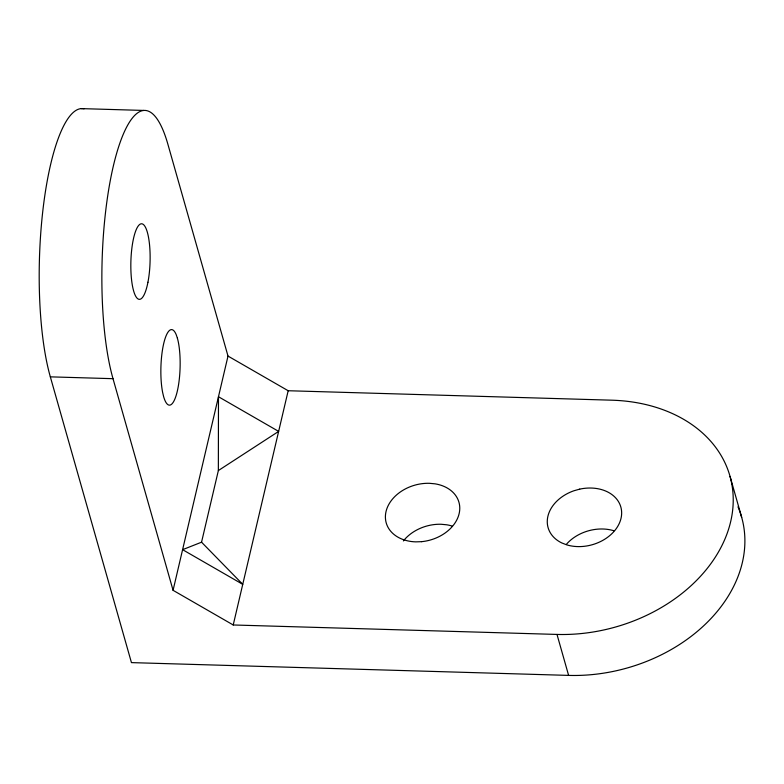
<?xml version="1.0" encoding="UTF-8"?>
<svg xmlns="http://www.w3.org/2000/svg" width="784" height="784" viewBox="0 0 784 784"><rect width="100%" height="100%" fill="white"/><g stroke="black" fill="none" stroke-linecap="round" stroke-linejoin="round"><path stroke-width="1.18" d="M218.354 470.567L218.471 396.733L278.643 431.396L218.354 470.567L201.547 542.195L182.603 549.672L242.746 584.335L233.22 624.975L556.993 634.432A151.224 114.013 -15.8 0 0 730.678 521.585A151.224 114.013 -15.8 0 0 611.932 400.193L288.179 390.736L228.007 356.073L167.943 144.452A151.224 38.367 -88.3 0 0 113.347 165.992A151.224 38.367 -88.3 0 0 113.004 378.682L173.068 590.313L233.22 624.975M173.068 590.313L228.007 356.073M288.179 390.736L242.746 584.335L201.547 542.195M81.075 108.604L143.737 110.436M84.084 108.809A151.224 38.367 -88.3 0 0 43.522 205.026A151.224 38.367 -88.3 0 0 50.333 376.849L113.004 378.682M737.989 506.836A151.224 114.013 -15.8 0 1 568.616 675.396L131.447 662.617L50.333 376.849M730.061 476.437L741.684 517.401M556.993 634.432L568.616 675.396M566.636 544.027A37.808 28.498 -15.8 0 1 613.911 530.758M403.388 540.94A37.808 28.498 -15.8 0 1 441.078 524.261L446.704 524.79A37.808 28.498 -15.8 0 1 452.035 526.025M579.699 489.138L573.986 490.745A37.808 28.498 -15.8 0 0 547.908 516.244A37.808 28.498 -15.8 0 0 561.746 542.92L566.636 544.831A37.808 28.498 -15.8 0 0 621.016 518.381A37.808 28.498 -15.8 0 0 579.699 489.138M421.518 541.675L415.716 541.862A37.808 28.498 -15.8 0 1 386.032 511.521A37.808 28.498 -15.8 0 1 429.446 483.307L435.081 483.836A37.808 28.498 -15.8 0 1 459.13 513.657A37.808 28.498 -15.8 0 1 421.518 541.675M177.37 338.1L176.224 334.729A37.808 9.594 -88.3 0 0 163.719 343.49A37.808 9.594 -88.3 0 0 162.66 392.559L163.64 396.665A37.808 9.594 -88.3 0 0 177.282 391.275A37.808 9.594 -88.3 0 0 177.37 338.1M147.931 282.269A37.808 9.594 -88.3 0 0 142.041 223.832A37.808 9.594 -88.3 0 0 131.438 278.594A37.808 9.594 -88.3 0 0 147.931 282.269"/></g></svg>
